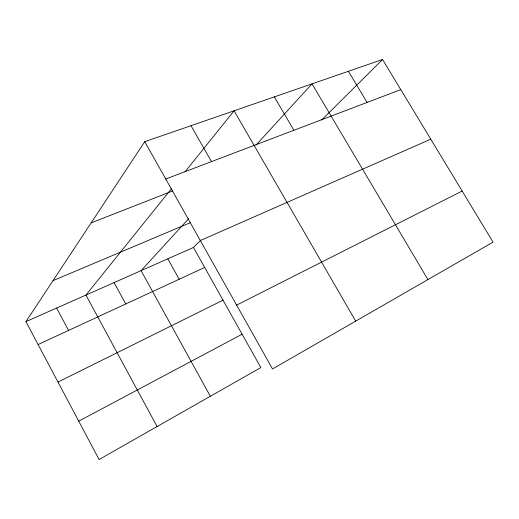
<?xml version="1.0" encoding="UTF-8"?>
<svg xmlns="http://www.w3.org/2000/svg" width="519" height="519" viewBox="0 0 519 519"><rect width="100%" height="100%" fill="white"/><g stroke="black" fill="none" stroke-linecap="round" stroke-linejoin="round"><path stroke-width="0.78" d="M200.73 240.226L193.464 247.453L260.817 367.588L99.077 459.516L25.95 321.637L144.749 141.681L382.555 59.484L493.05 242.126L272.533 368.964L144.749 141.681M171.296 188.903L85.94 295.071L157.082 426.547M185.004 171.847L234.088 110.8L355.69 321.131M188.598 218.733L141.097 270.646L210.338 396.276M255.99 145.086L312.023 83.857L427.928 279.585M321.683 119.993L382.555 59.484M78.726 421.156L242.107 334.217M236.632 305.107L462.144 191.031M57.998 382.062L223.021 300.17M38.095 344.532L204.668 267.441M25.95 321.637L193.464 247.453M200.328 240.531L430.776 139.189M53.009 280.643L190.454 222.625M91.136 222.891L172.762 190.927M165.736 179.003L400.791 89.625M348.411 71.285L367.069 102.444M274.337 96.884L293.884 130.275M190.998 125.695L211.48 161.604M167.812 258.812L179.172 279.241M114.089 282.602L125.754 303.965M56.59 308.065L68.573 330.428"/></g></svg>
